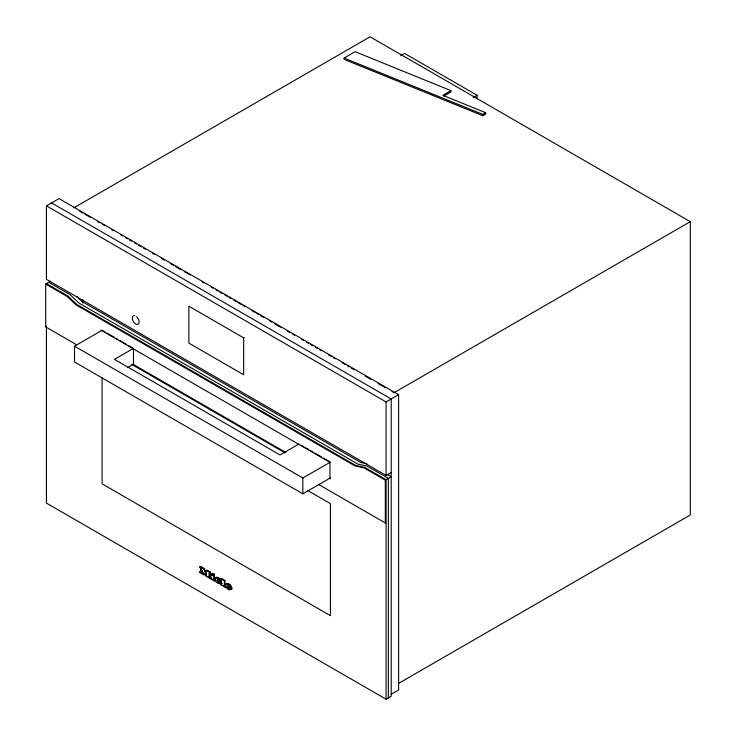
<?xml version="1.0" encoding="UTF-8"?>
<svg xmlns="http://www.w3.org/2000/svg" width="736" height="736" viewBox="0 0 736 736"><rect width="100%" height="100%" fill="white"/><g stroke="black" fill="none" stroke-linecap="round" stroke-linejoin="round"><path stroke-width="1.1" d="M215.133 578.735C216.228 574.761 221.453 579.49 221.113 582.185L220.542 582.516L217.111 580.529L217.681 582.13L219.475 581.845L221.03 582.737L218.436 583.547C208.766 577.769 219.788 574.503 220.542 582.516M225.86 584.927C226.955 580.952 232.171 585.681 231.84 588.377L231.26 588.708L227.829 586.721L228.399 588.322L230.193 588.027L231.748 588.929L229.163 589.738C226.384 589.683 223.155 582.949 227.608 583.814M214.884 578.873L216.246 577.291L218.822 578.505L220.312 580.4L220.791 582.378M225.612 585.065L226.973 583.482L229.549 584.697L231.04 586.583L231.509 588.57M199.98 572.654L200.551 572.323L200.606 568.045L201.176 567.714L201.176 571.688L199.98 571.66L199.98 572.654L202.244 573.96L202.814 573.629L202.814 572.636L201.627 572.608L201.627 570.087L203.927 574.926L206.227 572.672L206.227 575.267L205.602 574.899L205.602 575.892L209.696 578.257L210.266 577.935L207.81 576.509M206.034 573.096L203.927 574.926M200.606 568.045L199.98 566.72L203.568 568.79L205.068 571.881L207.138 570.198L210.266 572.001L210.266 572.967L209.042 572.921L209.042 576.886L210.266 576.932L209.042 576.886M205.068 571.881L207.138 570.198M391.202 472.466L386.069 475.428L46.442 279.349L46.442 205.859L59 198.61L398.627 394.689L398.627 689.972L391.202 694.26M73.839 207.837L370.079 36.8L690.304 221.674L690.304 514.979L398.866 683.238M450.938 90.629L442.833 95.312L485.714 112.737L485.714 114.052L482.816 115.727L344.108 59.377L344.108 58.052L355.12 51.704L450.938 90.629L450.938 91.945L443.734 96.112M400.752 55.669L404.616 53.443L477.112 95.294L477.112 98.688M76.48 344.678L45.696 326.904L45.696 284.059L50.628 281.216M45.696 326.904L46.442 326.48M473.248 97.529L477.112 95.294M330.409 477.903L302.846 493.819L74.52 362.002L74.52 346.187L102.092 330.262L105.036 331.964M344.108 58.052L482.816 114.411L485.714 112.737M127.779 367.503L133.483 364.21L133.483 348.395L114.476 359.361L280.011 454.931L299.018 443.964M243.653 337.842L243.653 374.753L188.858 343.114L188.858 306.204L243.653 337.842L244.223 337.511M690.304 221.674L394.054 392.711L392.067 391.57M46.442 205.859L386.069 401.939L398.627 394.689M74.52 346.187L302.846 478.004L330.409 462.088M199.98 566.72L200.551 566.389L204.139 568.459L205.638 571.55M199.98 567.686L200.551 566.389M203.568 568.79L204.139 568.459M201.176 571.688L199.98 571.66M201.627 572.608L202.814 572.636M209.613 576.555L209.696 572.332L210.266 572.001M205.602 574.899L206.172 574.568L206.172 575.561M210.22 578.56L210.79 578.238L210.836 575.488L210.22 575.138L210.79 573.74L214.25 575.736L214.848 580.575L214.277 580.906L210.22 578.56L210.266 576.932M211.49 573.712L213.808 573.454L214.194 574.641L213.624 574.972L211.885 574.899L211.49 573.712L213.808 573.454M210.22 575.138L210.79 573.74M211.885 574.899L214.194 574.641M210.79 577.236L210.22 577.567L210.836 577.916M210.22 574.071L213.679 576.067L214.25 575.736M45.696 284.059L66.902 296.304L76.231 304.989L354.789 465.805L364.118 467.903L385.324 480.148L391.202 476.753L387.348 474.527M213.679 576.067L213.679 579.563L214.25 579.232M213.679 579.563L214.848 579.582M218.114 578.542L217.111 579.131L217.985 580.281L217.543 578.873M215.004 580.575L215.574 580.244M217.111 580.529L217.681 580.207L218.252 581.799L220.46 583.068M222.014 579.747L220.828 579.72L220.828 578.754L221.398 578.422L224.94 580.465L224.94 585.405L225.566 586.767L224.995 587.098L220.828 584.688L220.828 583.694L222.014 583.722L220.828 583.694M220.828 579.72L221.398 579.398M218.436 583.547L221.03 582.737M220.828 578.754L224.37 580.796L224.94 580.465M220.828 584.688L221.398 584.356L221.444 580.078M224.37 580.796L224.37 585.736L224.94 585.405M224.37 585.736L225.566 585.764M228.399 584.991L227.829 585.966L228.703 586.472L228.27 585.065M225.722 586.758L226.292 586.436M228.703 585.828L229.273 585.497M227.829 586.721L228.399 586.39M229.117 588.644L230.193 588.027M229.163 589.738L231.748 588.929M318.789 484.573L385.324 522.983L386.069 522.56M46.442 326.149L46.442 503.12L386.069 699.2L391.202 696.238L391.202 398.976L51.575 202.897M218.39 582.452L219.475 581.845M366.887 463.809L360.668 462.42L82.11 301.594L76.664 296.525M79.801 211.278L82.791 213.008M84.778 214.148L90.74 217.598M97.704 221.619L99.691 222.769M102.672 224.489L104.668 225.639M111.624 229.65L113.62 230.8M120.575 234.821L122.562 235.971M125.552 237.691L127.54 238.841M129.527 239.991L131.514 241.141M134.504 242.862L136.491 244.012M138.478 245.152L141.459 246.882M143.446 248.023L145.443 249.173M152.398 253.193L154.385 254.343M161.35 258.364L164.33 260.084M170.301 263.534L173.282 265.254M175.269 266.404L181.24 269.845M184.221 271.566L190.192 275.016M202.124 281.906L204.111 283.047M211.076 287.068L213.063 288.218M216.044 289.938L218.031 291.088M220.027 292.238L222.014 293.388M224.995 295.108L226.982 296.258M228.979 297.408L230.966 298.549M233.947 300.279L235.934 301.42M237.921 302.57L240.911 304.29M242.898 305.44L244.886 306.59M251.85 310.61L254.831 312.331M256.818 313.481L258.805 314.631M260.802 315.781L263.782 317.501M269.744 320.942L271.74 322.092M274.721 323.812L280.683 327.262M287.647 331.283L289.634 332.424M292.624 334.153L294.612 335.303M301.567 339.314L303.563 340.464M306.544 342.185L308.531 343.335M310.518 344.485L312.515 345.635M315.496 347.355L317.483 348.505M319.47 349.655L321.457 350.805M328.422 354.816L331.402 356.546M333.399 357.687L335.386 358.837M342.341 362.857L345.331 364.578M347.318 365.728L349.306 366.878M351.293 368.028L354.283 369.748M365.222 376.059L371.183 379.509M378.148 383.53L385.103 387.55M48.723 282.32L69.92 294.556L79.258 303.241L357.816 464.066L367.144 466.155L388.35 478.4L388.35 697.884M46.442 283.636L67.638 295.872L76.976 304.557L355.525 465.382L364.863 467.48L386.069 479.716L386.069 699.2M106.996 333.095L113.868 337.06M115.828 338.192L117.788 339.333M119.747 340.464L126.62 344.43M128.579 345.561L132.508 347.824M301.962 445.657L303.922 446.789M305.882 447.93L308.826 449.622M310.794 450.754L312.754 451.895M314.714 453.026L321.586 456.992M323.546 458.123L329.434 461.518M101.062 330.197L329.958 462.346L329.958 478.823M132.655 364.062L285.918 452.539M131.919 364.486L285.172 452.971M307.584 490.424L330.409 503.608L330.409 615.655L102.092 483.837L102.092 377.504M206.568 570.52L209.696 572.332M218.555 579.95L217.681 578.8M228.399 585.635L229.273 586.141M229.255 586.886L231.84 588.377M231.178 589.26L228.399 586.997M211.6 578.698L214.848 580.575M223.072 585.322L225.566 586.767M227.268 587.742L228.914 588.855M228.27 584.126L230.616 586.555L231.26 588.708M213.238 573.786L213.624 574.972M482.816 114.411L482.816 115.727M386.069 401.939L386.069 475.428M385.324 480.148L385.324 522.983M302.846 478.004L302.846 493.819M224.995 586.095L224.995 587.098M214.277 579.904L214.277 580.906M209.696 577.263L209.696 578.257M202.198 570.593L202.198 572.277M202.244 572.958L202.244 573.96M82.966 299.598L82.966 303.03M136.611 316.719A4.839 2.797 60 0 1 138.534 323.914A4.839 2.797 60 0 1 132.922 320.675A4.839 2.797 60 0 1 134.835 315.689"/></g></svg>
